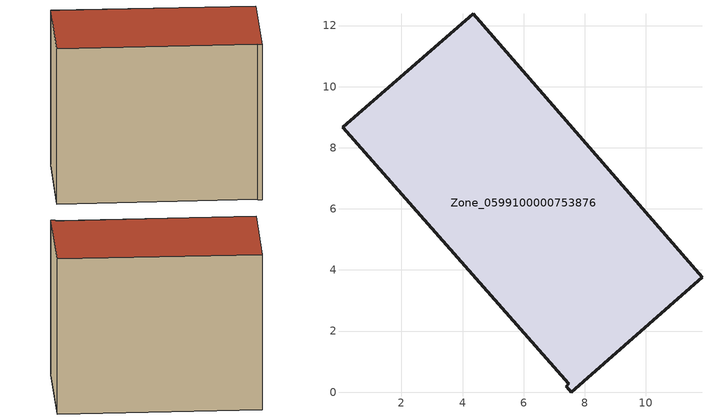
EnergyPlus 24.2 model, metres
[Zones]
Zone_0599100000753876
 floor ground (C_G): 7.47,0.27 0.07,8.67 4.35,12.38 11.84,3.76 7.56,0 7.39,0.19 z0
 wall outside (C_F): 7.56,0 11.84,3.76 4.35,12.38 0.07,8.67 7.47,0.27 7.39,0.19 7.56,0 z0:9.32
 roof outside (C_R): 0.07,8.67 7.47,0.27 7.39,0.19 7.56,0 11.84,3.76 4.35,12.38 z9.32
[BUILDING]
Pand.0599100000753876: North Axis=0; Terrain=City; Loads Convergence Tolerance Value=0.04; Temperature Convergence Tolerance Value=0.4; Solar Distribution=FullExterior; Maximum Number of Warmup Days=25; Minimum Number of Warmup Days=1
[Site:Location]
Rotterdam.The.Hague.AP_ZH_NLD Design_Conditions: Latitude=51.96; Longitude=4.45; Time Zone=1; Elevation=-4.5
[SITE:GROUNDTEMPERATURE:BUILDINGSURFACE]
18, 18, 18, 18, 18, 18, 18, 18, 18, 18, 18, 18
[MATERIAL] Thermal Absorptance=0.9; Solar Absorptance=0.7; Visible Absorptance=0.7
Name | Roughness | Thickness | Conductivity | Density | Specific Heat
G.TI.2006-2014 | MediumSmooth | 0.15 | 0.06 | 540 | 1210
F.TI.2006-2014 | Rough | 0.3 | 0.12 | 1920 | 840
R.TI.2006-2014 | MediumRough | 0.2 | 0.08 | 1500 | 1000
[CONSTRUCTION]
C_G: G.TI.2006-2014
C_F: F.TI.2006-2014
C_R: R.TI.2006-2014
[ZONE]
Zone_0599100000753876: Type=1; Multiplier=1; Ceiling Height=Autocalculate; Volume=Autocalculate; Floor Area=autocalculate; Part of Total Floor Area=Yes
[ZONEINFILTRATION:DESIGNFLOWRATE]
Infil_Zone_0599100000753876: Zone or ZoneList or Space or SpaceList=Zone_0599100000753876; Schedule=AlwaysOn; Design Flow Rate Calculation Method=Flow/Area; Flow Rate per Floor Area=0.0015; Constant Term Coefficient=1; Temperature Term Coefficient=0; Velocity Term Coefficient=0; Velocity Squared Term Coefficient=0
[HVACTEMPLATE:ZONE:IDEALLOADSAIRSYSTEM]
Zone_0599100000753876: Maximum Heating Supply Air Temperature=50; Minimum Cooling Supply Air Temperature=13; Maximum Heating Supply Air Humidity Ratio=0.0156; Minimum Cooling Supply Air Humidity Ratio=0.0077; Heating Limit=NoLimit; Cooling Limit=NoLimit; Dehumidification Control Type=ConstantSensibleHeatRatio; Cooling Sensible Heat Ratio=0.7; Dehumidification Setpoint=60; Humidification Control Type=None; Humidification Setpoint=30; Outdoor Air Method=None; Outdoor Air Flow Rate per Person=0.00944; Outdoor Air Flow Rate per Zone Floor Area=0; Outdoor Air Flow Rate per Zone=0; Demand Controlled Ventilation Type=None; Outdoor Air Economizer Type=NoEconomizer; Heat Recovery Type=None; Sensible Heat Recovery Effectiveness=0.7; Latent Heat Recovery Effectiveness=0.65
[ZONECONTROL:THERMOSTAT]
ThermostatControl_Zone_0599100000753876: Zone or ZoneList=Zone_0599100000753876; Control Type Schedule=DualSetpointControlType; Control 1=Thermostat_Zone_0599100000753876; Temperature Difference Between Cutout And Setpoint=0
[THERMOSTATSETPOINT:DUALSETPOINT]
Thermostat_Zone_0599100000753876: Heating Setpoint Temperature Schedule=HeatingSetpoint_Zone_0599100000753876; Cooling Setpoint Temperature Schedule=CoolingSetpoint_Zone_0599100000753876
[SCHEDULE:COMPACT]
HeatingSetpoint_Zone_0599100000753876: Through: 12/31, For: AllDays, Until: 24:00, 21
CoolingSetpoint_Zone_0599100000753876: Through: 12/31, For: AllDays, Until: 24:00, 24
DualSetpointControlType: Through: 12/31, For: AllDays, Until: 24:00, 4
AlwaysOn: Through: 12/31, For: AllDays, Until: 24:00, 1
